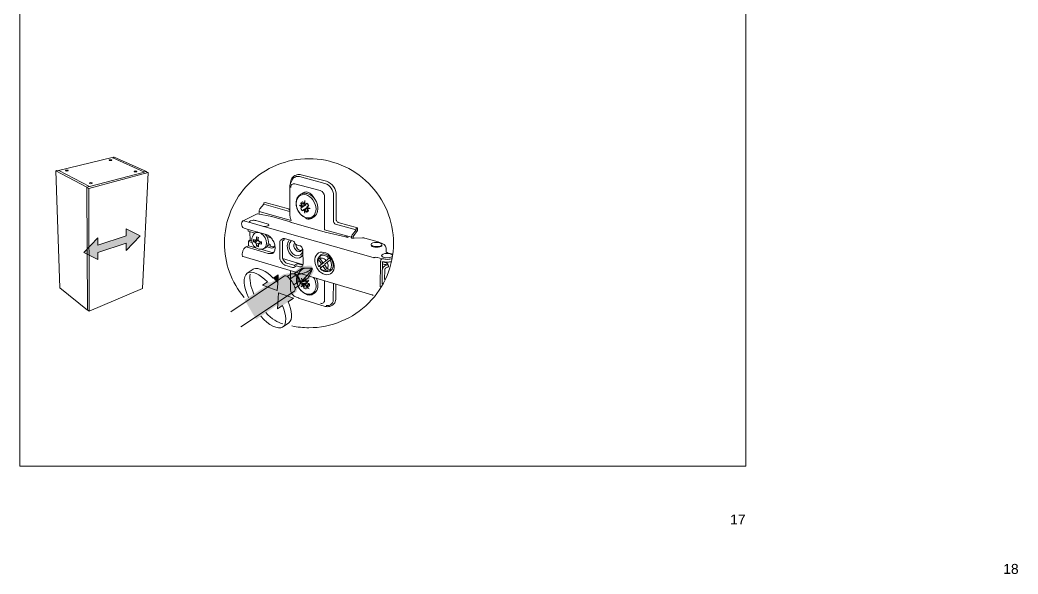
# Model space of a CAD drawing. Header units: metres. Extents: x -8.4 to 7.9, y -3.9 to 2.
# Drawn here: x 1.045 to 2.113, y -2.797 to -2.204 of the extents above; entities that cross this region are included whole.
import ezdxf

# ---------------------------------------------------------------- set-up
doc = ezdxf.new("R2010")
doc.units = ezdxf.units.M
doc.header["$MEASUREMENT"] = 0
for name, color, linetype, lineweight in [('PDF15_Geometry_Num_Penna__1', 255, 'Continuous', 18), ('PDF15_Geometry_Num_Penna__7', 7, 'Continuous', 18), ('PDF15_Text_Num_Penna__7', 7, 'Continuous', 18), ('PDF16_Text_Num_Penna__7', 7, 'Continuous', 18)]:
    doc.layers.add(name, color=color, linetype=linetype, lineweight=lineweight)
doc.styles.add('GENERATED_STYLE_2', font='')
doc.styles.get('GENERATED_STYLE_2').set_extended_font_data('Arial')

msp = doc.modelspace()

# ---------------------------------------------------------------- hatches: boundary and pattern name
at = {"layer": 'PDF15_Geometry_Num_Penna__1', "linetype": 'Continuous', "lineweight": 18}
msp.add_hatch(color=255, dxfattribs=at).paths.add_polyline_path([(1.2864, -2.5028), (1.2855, -2.5028), (1.2981, -2.5242), (1.3412, -2.4948), (1.342, -2.4919), (1.3534, -2.4845), (1.36, -2.4723), (1.3574, -2.4666), (1.3463, -2.4671), (1.3389, -2.4734), (1.3272, -2.476)])
at = {"layer": 'PDF15_Geometry_Num_Penna__7', "linetype": 'Continuous', "lineweight": 18}
for points in [[(1.1589, -2.4348), (1.1287, -2.4449), (1.1287, -2.4369), (1.1136, -2.4527), (1.1287, -2.4602), (1.1287, -2.4527), (1.1589, -2.4427), (1.1589, -2.4506), (1.1739, -2.4347), (1.1589, -2.4273)], [(1.2956, -2.4701), (1.295, -2.4704), (1.2886, -2.4747)], [(1.3212, -2.4855), (1.3217, -2.4765), (1.3163, -2.48)], [(1.3102, -2.4841), (1.3048, -2.4876), (1.3207, -2.4934), (1.3212, -2.4856)], [(1.3221, -2.4958), (1.3211, -2.5128), (1.338, -2.5016)], [(1.3334, -2.5276), (1.3265, -2.5323), (1.3331, -2.5278)]]:
    msp.add_hatch(color=7, dxfattribs=at).paths.add_polyline_path(points)

# ---------------------------------------------------------------- linework, layer by layer
at = {"layer": 'PDF15_Geometry_Num_Penna__1', "color": 255, "linetype": 'Continuous', "lineweight": 18, "flags": 128}
msp.add_lwpolyline([(1.1589, -2.4348), (1.1287, -2.4449), (1.1287, -2.4369), (1.1136, -2.4527), (1.1287, -2.4602), (1.1287, -2.4527), (1.1589, -2.4427), (1.1589, -2.4506), (1.1739, -2.4347), (1.1589, -2.4273)], close=True, dxfattribs=at)
for points in [[(1.2956, -2.4701), (1.295, -2.4704), (1.2886, -2.4747)], [(1.3212, -2.4855), (1.3217, -2.4765), (1.3163, -2.48)], [(1.3102, -2.4841), (1.3048, -2.4876), (1.3207, -2.4934), (1.3212, -2.4856), (1.3212, -2.4856)], [(1.3264, -2.5093), (1.3211, -2.5128), (1.3221, -2.4958), (1.338, -2.5016), (1.3325, -2.5052)], [(1.3334, -2.5276), (1.3331, -2.5278), (1.3265, -2.5323)]]:
    msp.add_lwpolyline(points, dxfattribs=at)
at = {"layer": 'PDF15_Geometry_Num_Penna__1', "color": 255, "linetype": 'Continuous', "lineweight": 18}
for points in [[(1.2886, -2.4747), (1.2933, -2.4716), (1.3019, -2.4756), (1.3102, -2.4841)], [(1.2886, -2.4747), (1.2933, -2.4716), (1.3019, -2.4756), (1.3102, -2.4841)], [(1.3163, -2.48), (1.3085, -2.4721), (1.3005, -2.4681), (1.2956, -2.4701)], [(1.3163, -2.48), (1.3085, -2.4721), (1.3005, -2.4681), (1.2956, -2.4701)], [(1.3212, -2.4856), (1.3212, -2.4856), (1.3211, -2.4855), (1.3212, -2.4855)], [(1.3212, -2.4856), (1.3212, -2.4856), (1.3211, -2.4855), (1.3212, -2.4855)], [(1.3265, -2.5323), (1.3311, -2.5292), (1.3308, -2.52), (1.3264, -2.5093)], [(1.3265, -2.5323), (1.3311, -2.5292), (1.3308, -2.52), (1.3264, -2.5093)], [(1.3325, -2.5052), (1.3367, -2.5153), (1.3373, -2.5242), (1.3334, -2.5276)], [(1.3325, -2.5052), (1.3367, -2.5153), (1.3373, -2.5242), (1.3334, -2.5276)]]:
    msp.add_open_spline(points, degree=3, dxfattribs=at)
at = {"layer": 'PDF15_Geometry_Num_Penna__7', "color": 7, "linetype": 'Continuous', "lineweight": 18, "flags": 128}
for points in [[(1.8221, -2.6812), (1.0454, -2.6812), (1.0454, -1.5878), (1.8221, -1.5878)], [(1.3509, -2.4011), (1.3509, -2.4011)], [(1.3491, -2.4067), (1.3498, -2.4063), (1.3493, -2.4068), (1.3492, -2.4068)], [(1.1589, -2.4348), (1.1287, -2.4449), (1.1287, -2.4369), (1.1136, -2.4527), (1.1287, -2.4602), (1.1287, -2.4527), (1.1589, -2.4427), (1.1589, -2.4506), (1.1739, -2.4347), (1.1589, -2.4273)], [(1.3479, -2.4869), (1.3487, -2.4867), (1.348, -2.4871), (1.348, -2.487)]]:
    msp.add_lwpolyline(points, close=True, dxfattribs=at)
for points in [[(1.1439, -2.3511), (1.0866, -2.3647), (1.0866, -2.3648)], [(1.1785, -2.3665), (1.1439, -2.3511)], [(1.1442, -2.3512), (1.1455, -2.3509)], [(1.1455, -2.3506), (1.1461, -2.3505)], [(1.1459, -2.3508), (1.1455, -2.3506)], [(1.1455, -2.3509), (1.1455, -2.3506)], [(1.1455, -2.3509), (1.1459, -2.3508)], [(1.1809, -2.3658), (1.1461, -2.3505)], [(1.0845, -2.365), (1.0839, -2.3652)], [(1.0839, -2.3652), (1.1169, -2.3828)], [(1.0879, -2.4902), (1.0839, -2.3652)], [(1.0869, -2.3647), (1.0849, -2.3652), (1.0845, -2.365)], [(1.0866, -2.3647), (1.0868, -2.3648)], [(1.0869, -2.3647), (1.1197, -2.3821)], [(1.1826, -2.367), (1.119, -2.3841), (1.1195, -2.5152)], [(1.1197, -2.3821), (1.1785, -2.3665)], [(1.1765, -2.491), (1.1826, -2.367)], [(1.1785, -2.3664), (1.1809, -2.3658)], [(1.1826, -2.367), (1.1806, -2.3661)], [(1.1809, -2.3663), (1.1809, -2.3658)], [(1.3396, -2.3703), (1.3393, -2.3705), (1.3386, -2.3709), (1.338, -2.3714), (1.3374, -2.3719), (1.3369, -2.3725), (1.3364, -2.3732), (1.336, -2.3739), (1.3356, -2.3747), (1.3353, -2.3755), (1.3351, -2.3763), (1.335, -2.3772), (1.3349, -2.3782), (1.3348, -2.3789), (1.3365, -2.3752)], [(1.3396, -2.3703), (1.3408, -2.3697)], [(1.3408, -2.3697), (1.3418, -2.3693), (1.3428, -2.3691), (1.3439, -2.369), (1.3451, -2.3691), (1.3462, -2.3693)], [(1.3348, -2.3791), (1.3346, -2.3794), (1.3345, -2.3798), (1.3343, -2.3804), (1.3342, -2.381), (1.3341, -2.3817), (1.3341, -2.3823), (1.3343, -2.4061)], [(1.3348, -2.3791), (1.3348, -2.3789)], [(1.3365, -2.3752), (1.3371, -2.3741), (1.3379, -2.3731), (1.3388, -2.3724), (1.3398, -2.3718), (1.3409, -2.3714), (1.3421, -2.3712), (1.3433, -2.3712), (1.3446, -2.3714)], [(1.1197, -2.3821), (1.1169, -2.3828)], [(1.1169, -2.3828), (1.1176, -2.5141)], [(1.119, -2.3841), (1.1171, -2.383)], [(1.3428, -2.4076), (1.3423, -2.4066), (1.3419, -2.4055), (1.3415, -2.4044), (1.3413, -2.4033), (1.3411, -2.4022), (1.3409, -2.4011), (1.3409, -2.4001), (1.3409, -2.399), (1.341, -2.398), (1.3412, -2.397), (1.3414, -2.396), (1.3418, -2.3951), (1.3422, -2.3942), (1.3426, -2.3933), (1.3432, -2.3926), (1.3438, -2.3919), (1.3444, -2.3913), (1.3451, -2.3907), (1.3459, -2.3903), (1.3467, -2.3899), (1.3475, -2.3896), (1.3483, -2.3894), (1.3492, -2.3892), (1.35, -2.3892), (1.3509, -2.3892), (1.3518, -2.3893), (1.3527, -2.3895), (1.3536, -2.3897), (1.3545, -2.3901), (1.3554, -2.3905), (1.3563, -2.391), (1.3563, -2.391)], [(1.3545, -2.3901), (1.3546, -2.39), (1.3546, -2.39)], [(1.3563, -2.391), (1.3571, -2.3916), (1.3579, -2.3922), (1.3588, -2.393), (1.3595, -2.3938), (1.3603, -2.3946), (1.3609, -2.3955), (1.3616, -2.3965), (1.3621, -2.3974), (1.3626, -2.3985), (1.3631, -2.3995), (1.3634, -2.4006), (1.3637, -2.4017), (1.3639, -2.4028), (1.3641, -2.4038), (1.3642, -2.4049), (1.3642, -2.406), (1.3641, -2.4063)], [(1.3063, -2.4003), (1.3063, -2.401), (1.3022, -2.4059)], [(1.3067, -2.3995), (1.3065, -2.3997), (1.3063, -2.4), (1.3063, -2.4003)], [(1.3343, -2.4086), (1.3341, -2.4086), (1.3339, -2.4086), (1.3063, -2.401)], [(1.3079, -2.3989), (1.3067, -2.3995)], [(1.3343, -2.4061), (1.3342, -2.4061), (1.3342, -2.4061), (1.3079, -2.3989)], [(1.3472, -2.4028), (1.3467, -2.4026), (1.3462, -2.4025), (1.3458, -2.4024), (1.3454, -2.4023), (1.3449, -2.4022), (1.3444, -2.402), (1.3449, -2.4023), (1.3454, -2.4026), (1.3458, -2.4029), (1.3462, -2.4032), (1.3467, -2.4034), (1.3472, -2.4037)], [(1.3457, -2.4024), (1.3481, -2.4035)], [(1.3478, -2.3983), (1.3471, -2.3987), (1.3464, -2.3992), (1.3459, -2.3999), (1.3461, -2.4004), (1.3464, -2.4009), (1.3466, -2.4013), (1.3468, -2.4017), (1.347, -2.4021), (1.3473, -2.4026)], [(1.348, -2.4025), (1.3472, -2.4028), (1.3473, -2.4027), (1.3473, -2.4026)], [(1.3473, -2.4026), (1.348, -2.4025)], [(1.3494, -2.401), (1.3493, -2.4009), (1.3492, -2.4009), (1.349, -2.4005), (1.3487, -2.4), (1.3485, -2.3996), (1.3483, -2.3992), (1.3481, -2.3988), (1.3478, -2.3983)], [(1.3497, -2.4024), (1.349, -2.4027), (1.3481, -2.4029), (1.3479, -2.4029)], [(1.3479, -2.4029), (1.3481, -2.403)], [(1.3481, -2.4024), (1.348, -2.4025)], [(1.3481, -2.4024), (1.3482, -2.4025), (1.3481, -2.4027), (1.3481, -2.4029)], [(1.3496, -2.4026), (1.3489, -2.403), (1.3481, -2.4034), (1.3481, -2.4035)], [(1.3496, -2.4026), (1.3489, -2.4028), (1.3481, -2.403), (1.3481, -2.4032), (1.3481, -2.4034)], [(1.3482, -2.4025), (1.3486, -2.4025), (1.349, -2.4024), (1.3497, -2.4024)], [(1.3503, -2.4012), (1.3503, -2.4005), (1.3503, -2.3998), (1.3503, -2.3992), (1.3503, -2.3985), (1.3503, -2.3978), (1.3504, -2.3971), (1.3502, -2.3978), (1.35, -2.3985), (1.3499, -2.399), (1.3497, -2.3996), (1.3496, -2.4003), (1.3494, -2.401)], [(1.3494, -2.401), (1.3499, -2.4009)], [(1.3496, -2.4026), (1.3506, -2.4021)], [(1.3497, -2.4024), (1.3505, -2.4021)], [(1.3501, -2.4008), (1.3499, -2.4009)], [(1.3503, -2.3993), (1.3501, -2.4008), (1.3501, -2.4009)], [(1.3503, -2.4009), (1.3502, -2.4009), (1.3501, -2.4009)], [(1.3503, -2.4012), (1.3504, -2.4013), (1.3505, -2.4013)], [(1.3505, -2.4013), (1.3508, -2.401), (1.3511, -2.4008), (1.3515, -2.4005), (1.3518, -2.4003), (1.3521, -2.4), (1.3525, -2.3997)], [(1.351, -2.4011), (1.3508, -2.4012), (1.3505, -2.4013)], [(1.3517, -2.4008), (1.3514, -2.401), (1.3509, -2.4011)], [(1.3526, -2.4004), (1.3517, -2.4008)], [(1.3523, -2.4005), (1.3524, -2.4005), (1.3526, -2.4004)], [(1.3544, -2.4025), (1.354, -2.4028), (1.3537, -2.403), (1.3533, -2.4033), (1.353, -2.4035), (1.3527, -2.4038), (1.3523, -2.4041)], [(1.353, -2.4002), (1.3524, -2.4005)], [(1.3525, -2.3997), (1.3533, -2.4005), (1.3539, -2.4015), (1.3544, -2.4025)], [(1.3536, -2.4009), (1.3534, -2.4013), (1.3534, -2.4017), (1.3535, -2.4021), (1.3537, -2.4025), (1.3541, -2.4027)], [(1.3713, -2.4282), (1.3714, -2.3928)], [(1.2996, -2.4111), (1.3148, -2.4141), (1.3148, -2.4141)], [(1.301, -2.4114), (1.3012, -2.4109), (1.3013, -2.4103), (1.3013, -2.4098), (1.3013, -2.4086)], [(1.3013, -2.4086), (1.3013, -2.4081), (1.3015, -2.4075), (1.3016, -2.4069), (1.3019, -2.4063), (1.3022, -2.4059)], [(1.3355, -2.4182), (1.3013, -2.4086)], [(1.333, -2.4067), (1.3334, -2.4068), (1.3338, -2.4068), (1.3342, -2.4066)], [(1.3343, -2.4061), (1.3343, -2.4132)], [(1.3343, -2.4132), (1.3344, -2.414), (1.3345, -2.4147), (1.3346, -2.4155), (1.3348, -2.4163), (1.3351, -2.4172), (1.3355, -2.4182)], [(1.3458, -2.4053), (1.3461, -2.405), (1.3463, -2.4048), (1.3465, -2.4046), (1.3467, -2.4044), (1.347, -2.4042), (1.3473, -2.404)], [(1.348, -2.4036), (1.3473, -2.404), (1.3472, -2.4039), (1.3472, -2.4037)], [(1.3472, -2.4037), (1.348, -2.4036)], [(1.3491, -2.4067), (1.3489, -2.407), (1.3486, -2.4072), (1.3484, -2.4074), (1.3482, -2.4076), (1.3479, -2.4078), (1.3477, -2.408)], [(1.348, -2.4036), (1.3481, -2.4035)], [(1.3493, -2.4068), (1.3494, -2.4075), (1.3496, -2.4081), (1.3497, -2.4087), (1.3498, -2.4092), (1.35, -2.4098), (1.3502, -2.4105), (1.3501, -2.4099), (1.3501, -2.4093), (1.3501, -2.4088), (1.3501, -2.4083), (1.3501, -2.4077), (1.3502, -2.4071)], [(1.3498, -2.4063), (1.35, -2.4063)], [(1.3515, -2.4054), (1.3508, -2.4057), (1.35, -2.4062)], [(1.35, -2.4062), (1.3502, -2.4063), (1.3504, -2.4064)], [(1.3501, -2.4079), (1.35, -2.4063)], [(1.3502, -2.4071), (1.3508, -2.4066)], [(1.3523, -2.4094), (1.352, -2.409), (1.3516, -2.4086), (1.3513, -2.4083), (1.351, -2.4079), (1.3507, -2.4075), (1.3504, -2.4071), (1.3503, -2.4071), (1.3502, -2.4071)], [(1.3504, -2.4066), (1.3504, -2.4064), (1.351, -2.4058), (1.3515, -2.4054)], [(1.3504, -2.4066), (1.3505, -2.4064)], [(1.3508, -2.4066), (1.3504, -2.4071)], [(1.3509, -2.4065), (1.3507, -2.4064), (1.3505, -2.4064), (1.3511, -2.4058), (1.3517, -2.4053)], [(1.3508, -2.4066), (1.3509, -2.4065), (1.3509, -2.4065)], [(1.3517, -2.4053), (1.3513, -2.4058), (1.3511, -2.4061), (1.3509, -2.4065)], [(1.3523, -2.4049), (1.3515, -2.4054)], [(1.3528, -2.4046), (1.3523, -2.4049), (1.3517, -2.4053)], [(1.3523, -2.4041), (1.3524, -2.4042), (1.3524, -2.4043)], [(1.3527, -2.405), (1.3524, -2.4053), (1.3523, -2.4054), (1.3523, -2.4055)], [(1.3523, -2.4094), (1.3531, -2.4091), (1.3538, -2.4085), (1.3543, -2.4078), (1.3539, -2.4074), (1.3536, -2.407), (1.3533, -2.4067), (1.353, -2.4063), (1.3527, -2.4059), (1.3523, -2.4055)], [(1.3529, -2.4062), (1.3528, -2.4068), (1.3527, -2.4075), (1.3526, -2.4079), (1.3526, -2.4083), (1.3525, -2.4088), (1.3523, -2.4094)], [(1.3524, -2.4053), (1.353, -2.4053), (1.3536, -2.4054), (1.3542, -2.4054), (1.3548, -2.4055), (1.3554, -2.4055), (1.3561, -2.4055), (1.3554, -2.4053), (1.3548, -2.4051), (1.3542, -2.4049), (1.3536, -2.4048), (1.353, -2.4045), (1.3524, -2.4043)], [(1.3529, -2.4049), (1.3527, -2.405)], [(1.3529, -2.4049), (1.3528, -2.4048), (1.3528, -2.4047), (1.3529, -2.4045)], [(1.3552, -2.4052), (1.3529, -2.4049)], [(1.2842, -2.4187), (1.2843, -2.4186), (1.2845, -2.4186)], [(1.2845, -2.4186), (1.2927, -2.421)], [(1.2927, -2.421), (1.3049, -2.4244)], [(1.2979, -2.4184), (1.31, -2.4218)], [(1.3146, -2.4141), (1.3147, -2.4141), (1.3148, -2.4141)], [(1.3148, -2.4141), (1.3346, -2.4196), (1.3347, -2.4196), (1.3347, -2.4197)], [(1.3343, -2.4196), (1.3345, -2.4196), (1.3346, -2.4196)], [(1.3347, -2.4197), (1.3358, -2.4206), (1.3357, -2.4206)], [(1.3354, -2.4206), (1.3356, -2.4206), (1.3357, -2.4206)], [(1.3719, -2.4307), (1.3358, -2.4206)], [(1.383, -2.4221), (1.4051, -2.4282), (1.4051, -2.4275)], [(1.386, -2.4203), (1.4067, -2.426), (1.4055, -2.4267)], [(1.3089, -2.4333), (1.2896, -2.4278)], [(1.2916, -2.4396), (1.2914, -2.4303)], [(1.2991, -2.4305), (1.297, -2.4316)], [(1.3049, -2.4244), (1.4234, -2.458)], [(1.314, -2.4368), (1.3138, -2.4366), (1.313, -2.4358), (1.3123, -2.4352), (1.3115, -2.4346), (1.3107, -2.4341), (1.3101, -2.4338), (1.3094, -2.4335), (1.3089, -2.4333)], [(1.3713, -2.4282), (1.4002, -2.4362), (1.4003, -2.4356), (1.4004, -2.435), (1.4006, -2.4343), (1.4008, -2.4338), (1.4012, -2.4333)], [(1.3966, -2.4364), (1.3961, -2.4363), (1.3957, -2.4362), (1.3953, -2.4361), (1.3949, -2.4359), (1.3944, -2.4358), (1.3939, -2.4357), (1.3719, -2.4307)], [(1.4012, -2.4333), (1.4051, -2.4282)], [(1.4067, -2.426), (1.4067, -2.429), (1.4018, -2.4353)], [(1.4055, -2.4267), (1.4053, -2.4269), (1.4052, -2.4272), (1.4051, -2.4275)], [(1.2832, -2.455), (1.2832, -2.4542), (1.2833, -2.4535), (1.2834, -2.4528), (1.2836, -2.4521), (1.2838, -2.4514), (1.284, -2.4507), (1.2843, -2.45), (1.2847, -2.4494), (1.285, -2.4488), (1.2854, -2.4483), (1.2858, -2.4478), (1.2863, -2.4473), (1.2868, -2.4469), (1.2873, -2.4466), (1.2899, -2.4453)], [(1.2899, -2.4453), (1.2898, -2.4407), (1.2898, -2.4407), (1.2898, -2.4406), (1.2898, -2.4406), (1.2898, -2.4406), (1.2898, -2.4406), (1.2898, -2.4406), (1.2898, -2.4406), (1.2898, -2.4405), (1.2898, -2.4405), (1.2898, -2.4405), (1.2898, -2.4405), (1.2898, -2.4405), (1.2898, -2.4405), (1.2898, -2.4405), (1.2898, -2.4405), (1.2898, -2.4404), (1.2899, -2.4404), (1.2899, -2.4404), (1.2899, -2.4404), (1.2899, -2.4404), (1.2899, -2.4404), (1.2899, -2.4404), (1.2899, -2.4404), (1.2899, -2.4404), (1.2899, -2.4404), (1.2899, -2.4403), (1.2899, -2.4403), (1.2899, -2.4403), (1.2899, -2.4403), (1.2899, -2.4403), (1.2899, -2.4403), (1.2899, -2.4403), (1.2899, -2.4403), (1.2899, -2.4403), (1.29, -2.4402), (1.29, -2.4402), (1.29, -2.4402), (1.29, -2.4402), (1.29, -2.4402), (1.29, -2.4402), (1.29, -2.4402), (1.29, -2.4402), (1.29, -2.4402), (1.29, -2.4402), (1.29, -2.4402), (1.29, -2.4402), (1.29, -2.4402), (1.29, -2.4402), (1.29, -2.4402), (1.2901, -2.4401), (1.2901, -2.4401), (1.2901, -2.4401), (1.2901, -2.4401), (1.2901, -2.4401), (1.2901, -2.4401), (1.2901, -2.4401), (1.2901, -2.4401), (1.2901, -2.4401), (1.2901, -2.4401), (1.2901, -2.4401), (1.2902, -2.4401), (1.2902, -2.4401), (1.2902, -2.44), (1.291, -2.4396)], [(1.2898, -2.4407), (1.2899, -2.4408), (1.2901, -2.4409), (1.2938, -2.442)], [(1.2899, -2.4453), (1.29, -2.4453), (1.2902, -2.4453)], [(1.2902, -2.4453), (1.2974, -2.4474)], [(1.2933, -2.4401), (1.2915, -2.4396)], [(1.2953, -2.4412), (1.2952, -2.44), (1.2952, -2.4388)], [(1.2952, -2.4388), (1.2962, -2.4391), (1.2972, -2.4394)], [(1.2983, -2.4394), (1.2953, -2.4412)], [(1.2953, -2.4412), (1.2962, -2.4416), (1.2972, -2.4419), (1.2975, -2.4421), (1.2978, -2.4423), (1.298, -2.4426), (1.2981, -2.4429), (1.2983, -2.4432), (1.2983, -2.4436)], [(1.2985, -2.4359), (1.2984, -2.4372), (1.2983, -2.4385), (1.2982, -2.4388), (1.2981, -2.4391), (1.2979, -2.4393), (1.2977, -2.4394), (1.2975, -2.4395), (1.2972, -2.4394)], [(1.3004, -2.4391), (1.2972, -2.4419)], [(1.2975, -2.4395), (1.3004, -2.4391)], [(1.3004, -2.4377), (1.2983, -2.4385)], [(1.3017, -2.4425), (1.2983, -2.4436)], [(1.2986, -2.4459), (1.2985, -2.4448), (1.2984, -2.4436)], [(1.2985, -2.4359), (1.2995, -2.4362), (1.3005, -2.4365)], [(1.3005, -2.4448), (1.2986, -2.4459)], [(1.3005, -2.4365), (1.3004, -2.4378), (1.3004, -2.4391)], [(1.3004, -2.4391), (1.3004, -2.4395), (1.3006, -2.4398), (1.3007, -2.4401), (1.3009, -2.4404), (1.3012, -2.4406), (1.3016, -2.4407), (1.3027, -2.441), (1.3039, -2.4413)], [(1.3016, -2.4432), (1.3013, -2.4432), (1.301, -2.4432), (1.3008, -2.4434), (1.3006, -2.4436), (1.3005, -2.4438), (1.3005, -2.4442), (1.3006, -2.4454), (1.3007, -2.4465)], [(1.3007, -2.4434), (1.303, -2.4411)], [(1.3039, -2.4437), (1.3027, -2.4434), (1.3016, -2.4432)], [(1.3024, -2.4409), (1.3025, -2.4412), (1.3026, -2.4415)], [(1.3039, -2.4413), (1.3039, -2.4425), (1.3039, -2.4437)], [(1.3096, -2.4355), (1.3137, -2.4367), (1.3136, -2.4366), (1.3135, -2.4364), (1.3135, -2.4362)], [(1.3105, -2.4451), (1.3151, -2.4464), (1.3155, -2.4465), (1.316, -2.4465), (1.3164, -2.4465), (1.3167, -2.4465), (1.317, -2.4464)], [(1.3123, -2.4438), (1.3111, -2.4434)], [(1.3134, -2.4454), (1.3133, -2.4449), (1.3131, -2.4444), (1.3127, -2.444), (1.3123, -2.4438)], [(1.3134, -2.4459), (1.3134, -2.4454)], [(1.314, -2.4368), (1.3137, -2.4367)], [(1.3181, -2.4446), (1.318, -2.4444), (1.3177, -2.4434), (1.3174, -2.4423), (1.3169, -2.4413), (1.3164, -2.4402), (1.3158, -2.4392), (1.3152, -2.4383), (1.3145, -2.4374), (1.314, -2.4368)], [(1.317, -2.4464), (1.3173, -2.4461), (1.3176, -2.4458), (1.3178, -2.4453), (1.318, -2.4449), (1.3181, -2.4446)], [(1.3245, -2.4395), (1.324, -2.4399), (1.3236, -2.4405), (1.3234, -2.4413), (1.3234, -2.442)], [(1.3234, -2.442), (1.3235, -2.4587)], [(1.3264, -2.438), (1.3245, -2.4395)], [(1.3269, -2.4398), (1.3265, -2.4402), (1.3263, -2.4408), (1.3262, -2.4415)], [(1.3262, -2.4425), (1.3262, -2.4415)], [(1.3262, -2.446), (1.3262, -2.4425)], [(1.3286, -2.4377), (1.328, -2.4376), (1.3274, -2.4376), (1.3269, -2.4378), (1.3264, -2.438)], [(1.3286, -2.4385), (1.3269, -2.4398)], [(1.337, -2.4401), (1.3286, -2.4377)], [(1.3395, -2.4421), (1.339, -2.4414), (1.3384, -2.4408), (1.3377, -2.4404), (1.337, -2.4401)], [(1.3404, -2.4436), (1.3395, -2.4421)], [(1.3413, -2.4443), (1.341, -2.4441), (1.3407, -2.4439), (1.3404, -2.4436)], [(1.3448, -2.4453), (1.3413, -2.4443)], [(1.3482, -2.4501), (1.3482, -2.4493), (1.3479, -2.4484), (1.3475, -2.4475), (1.3469, -2.4467), (1.3463, -2.4461), (1.3456, -2.4456), (1.3448, -2.4453)], [(1.4005, -2.4373), (1.4002, -2.4374), (1.4002, -2.4362)], [(1.4005, -2.4373), (1.4005, -2.4372), (1.4005, -2.4372), (1.4006, -2.4372), (1.4006, -2.4372), (1.4006, -2.4372), (1.4006, -2.4372)], [(1.4006, -2.4372), (1.4011, -2.4373), (1.4015, -2.4373), (1.402, -2.4373), (1.4025, -2.4374), (1.4029, -2.4373)], [(1.4018, -2.4373), (1.4018, -2.4369), (1.4018, -2.4365), (1.4018, -2.4353)], [(1.4145, -2.4372), (1.4143, -2.4371), (1.4139, -2.4371), (1.4135, -2.437), (1.4131, -2.4369), (1.4127, -2.4369), (1.4122, -2.4369), (1.4118, -2.4369), (1.4029, -2.4373)], [(1.4288, -2.4412), (1.4145, -2.4372)], [(1.4211, -2.4439), (1.4211, -2.4447)], [(1.4326, -2.4449), (1.4325, -2.4453), (1.4321, -2.4457), (1.4316, -2.4461)], [(1.4326, -2.4441), (1.4326, -2.4449)], [(1.2844, -2.4569), (1.2841, -2.4568), (1.2839, -2.4567), (1.2837, -2.4565), (1.2835, -2.4563), (1.2834, -2.456), (1.2833, -2.4556), (1.2832, -2.4553), (1.2832, -2.455)], [(1.2873, -2.4466), (1.2874, -2.4466), (1.2876, -2.4466)], [(1.2876, -2.4466), (1.3111, -2.4535)], [(1.3007, -2.4465), (1.2996, -2.4462), (1.2986, -2.4459)], [(1.3043, -2.4494), (1.3137, -2.4522)], [(1.3162, -2.4531), (1.3153, -2.4535), (1.3143, -2.4538), (1.3133, -2.4538), (1.3122, -2.4538), (1.3111, -2.4535)], [(1.3137, -2.4522), (1.3149, -2.4524), (1.316, -2.4525), (1.3171, -2.4524)], [(1.3263, -2.4525), (1.3262, -2.446)], [(1.3271, -2.4603), (1.3267, -2.4596), (1.3264, -2.4589), (1.3263, -2.4581), (1.3263, -2.4525)], [(1.3483, -2.465), (1.3482, -2.4501)], [(1.3657, -2.4571), (1.3662, -2.4564), (1.3667, -2.4557), (1.3674, -2.4551), (1.3681, -2.4546)], [(1.437, -2.4518), (1.437, -2.4519), (1.437, -2.4519), (1.4371, -2.4519)], [(1.4371, -2.4519), (1.4372, -2.4499), (1.4372, -2.4499), (1.4372, -2.4498)], [(1.4371, -2.4519), (1.4373, -2.4521), (1.4375, -2.4522), (1.4377, -2.4524), (1.438, -2.4525)], [(1.4372, -2.4499), (1.4372, -2.4479), (1.4372, -2.4479), (1.4372, -2.4479)], [(1.4372, -2.4498), (1.4372, -2.4479)], [(1.438, -2.4525), (1.4384, -2.4527), (1.4388, -2.453), (1.4393, -2.4532), (1.4399, -2.4533), (1.4405, -2.4535), (1.4411, -2.4536), (1.4414, -2.4537)], [(1.4414, -2.4537), (1.4423, -2.4539), (1.4431, -2.4541), (1.4438, -2.4543), (1.4442, -2.4545)], [(1.4221, -2.4978), (1.2844, -2.4569)], [(1.3235, -2.4587), (1.3236, -2.4595), (1.3238, -2.4604), (1.3242, -2.4612), (1.3247, -2.4619)], [(1.3247, -2.4619), (1.3267, -2.4645)], [(1.3347, -2.4614), (1.3265, -2.459)], [(1.3267, -2.4645), (1.3271, -2.465), (1.3277, -2.4655), (1.3283, -2.4658), (1.3289, -2.4661)], [(1.3271, -2.4603), (1.3291, -2.4628)], [(1.3289, -2.4661), (1.3372, -2.4685)], [(1.3291, -2.4628), (1.3295, -2.4633), (1.33, -2.4636), (1.3306, -2.4639)], [(1.3306, -2.4639), (1.3388, -2.4663)], [(1.3477, -2.4653), (1.3347, -2.4614)], [(1.3388, -2.4663), (1.3393, -2.4664), (1.3397, -2.4664)], [(1.3397, -2.468), (1.3406, -2.4671)], [(1.3404, -2.4656), (1.3405, -2.4655), (1.3406, -2.4655), (1.3407, -2.4654), (1.3408, -2.4653), (1.3409, -2.4652)], [(1.3406, -2.4671), (1.3408, -2.4669), (1.3411, -2.4668), (1.3414, -2.4669)], [(1.3418, -2.4648), (1.3409, -2.4652)], [(1.3414, -2.4669), (1.3449, -2.4679)], [(1.3466, -2.4657), (1.3431, -2.4647), (1.3426, -2.4646), (1.3422, -2.4646), (1.3418, -2.4648)], [(1.3449, -2.4679), (1.3457, -2.468), (1.3464, -2.468), (1.3471, -2.4677), (1.3476, -2.4672), (1.348, -2.4666), (1.3482, -2.4659), (1.3483, -2.465)], [(1.3466, -2.4657), (1.347, -2.4658), (1.3474, -2.4658)], [(1.364, -2.4642), (1.3638, -2.4629), (1.3638, -2.4616), (1.3639, -2.4604), (1.3642, -2.4593), (1.3647, -2.4582), (1.3653, -2.4573)], [(1.3649, -2.4673), (1.3645, -2.4662), (1.3642, -2.4651), (1.364, -2.464), (1.364, -2.463), (1.3642, -2.462), (1.3645, -2.4611), (1.365, -2.4603)], [(1.3642, -2.4652), (1.364, -2.4642)], [(1.3676, -2.464), (1.365, -2.4603), (1.3651, -2.4596), (1.3651, -2.4589), (1.3652, -2.4582), (1.3653, -2.4573)], [(1.3673, -2.4689), (1.3666, -2.468), (1.366, -2.467), (1.3652, -2.4675)], [(1.3661, -2.4569), (1.3653, -2.4573)], [(1.3703, -2.4636), (1.366, -2.467)], [(1.3664, -2.4591), (1.3672, -2.4588), (1.3681, -2.4587), (1.3691, -2.4588), (1.3701, -2.4591), (1.371, -2.4595), (1.3719, -2.4602), (1.3728, -2.461)], [(1.3676, -2.4652), (1.3675, -2.4646), (1.3676, -2.464), (1.3688, -2.4636), (1.37, -2.4631)], [(1.3701, -2.4632), (1.3696, -2.4629), (1.369, -2.4629)], [(1.3716, -2.4659), (1.3704, -2.4665), (1.3691, -2.4673)], [(1.3724, -2.4619), (1.3713, -2.4625), (1.3701, -2.4632)], [(1.3703, -2.463), (1.3703, -2.4633), (1.3703, -2.4636)], [(1.3715, -2.4663), (1.3716, -2.4658), (1.3715, -2.4652)], [(1.3741, -2.4629), (1.3746, -2.464), (1.3749, -2.4651), (1.3751, -2.4662), (1.3751, -2.4673), (1.375, -2.4683), (1.3747, -2.4692), (1.3742, -2.47)], [(1.3767, -2.4584), (1.3774, -2.4593), (1.378, -2.4603)], [(1.378, -2.4603), (1.3772, -2.4608)], [(1.4234, -2.458), (1.424, -2.4581), (1.4245, -2.458)], [(1.4331, -2.4594), (1.428, -2.458), (1.4271, -2.4578), (1.4262, -2.4577), (1.4254, -2.4578), (1.4245, -2.458)], [(1.4307, -2.4892), (1.4311, -2.463)], [(1.4311, -2.463), (1.4311, -2.4623), (1.4312, -2.4617), (1.4314, -2.4611), (1.4317, -2.4605), (1.4319, -2.4602), (1.4321, -2.46), (1.4323, -2.4598), (1.4326, -2.4596), (1.4328, -2.4595), (1.4331, -2.4594)], [(1.4333, -2.4624), (1.4329, -2.4625), (1.4325, -2.4626)], [(1.4331, -2.4594), (1.4334, -2.4594), (1.4337, -2.4594), (1.434, -2.4594), (1.4342, -2.4594), (1.4345, -2.4595), (1.4347, -2.4595)], [(1.4331, -2.4792), (1.4333, -2.4624)], [(1.4333, -2.4624), (1.4339, -2.4624), (1.4344, -2.4624), (1.4356, -2.4627), (1.437, -2.4628), (1.4383, -2.4628), (1.4397, -2.4628), (1.441, -2.4627), (1.4422, -2.4625), (1.4427, -2.4624)], [(1.4333, -2.4648), (1.4344, -2.4651), (1.4356, -2.4653), (1.4369, -2.4655), (1.4369, -2.4655), (1.437, -2.4655), (1.4374, -2.4656), (1.4378, -2.4657), (1.4383, -2.4659)], [(1.4338, -2.4624), (1.4343, -2.4625), (1.4348, -2.4627), (1.4353, -2.4629), (1.4358, -2.463), (1.4363, -2.4632), (1.4369, -2.4633), (1.4377, -2.4638), (1.4383, -2.4644), (1.4389, -2.465), (1.4393, -2.4657), (1.4397, -2.4665), (1.4399, -2.4674)], [(1.4338, -2.4696), (1.4339, -2.469), (1.4342, -2.4684), (1.4345, -2.4678), (1.4351, -2.4674), (1.4357, -2.467), (1.4383, -2.4659)], [(1.4347, -2.4595), (1.436, -2.4597), (1.4373, -2.4598), (1.4387, -2.4599), (1.44, -2.4598), (1.4413, -2.4597), (1.4425, -2.4594), (1.4432, -2.4592)], [(1.4383, -2.4659), (1.439, -2.4661), (1.4396, -2.4663)], [(1.3284, -2.4777), (1.2709, -2.516)], [(1.2956, -2.4701), (1.295, -2.4704), (1.2886, -2.4747)], [(1.3212, -2.4855), (1.3217, -2.4765), (1.3163, -2.48)], [(1.3372, -2.4685), (1.3379, -2.4686), (1.3385, -2.4686), (1.3392, -2.4684), (1.3397, -2.468)], [(1.3388, -2.4752), (1.3376, -2.4753)], [(1.3455, -2.4849), (1.3456, -2.4846), (1.3456, -2.4843), (1.3455, -2.4839), (1.3455, -2.4835), (1.3453, -2.4831), (1.3452, -2.4826), (1.345, -2.4822), (1.3448, -2.4817), (1.3446, -2.4812), (1.3443, -2.4807), (1.344, -2.4802), (1.3437, -2.4796), (1.3434, -2.4791), (1.343, -2.4787), (1.3427, -2.4782), (1.3423, -2.4777), (1.3419, -2.4773), (1.3416, -2.4769), (1.3412, -2.4766), (1.3408, -2.4762), (1.3405, -2.476), (1.3401, -2.4757), (1.3398, -2.4755), (1.3395, -2.4754), (1.3392, -2.4753), (1.3389, -2.4752), (1.3388, -2.4752)], [(1.3573, -2.4692), (1.3476, -2.4694)], [(1.3578, -2.4713), (1.3582, -2.4705)], [(1.3652, -2.4675), (1.3651, -2.4674), (1.365, -2.4674), (1.365, -2.4674), (1.3649, -2.4673)], [(1.3665, -2.4696), (1.3691, -2.4673)], [(1.3726, -2.4714), (1.3718, -2.4716), (1.3709, -2.4717), (1.37, -2.4716), (1.3691, -2.4713), (1.3682, -2.4709), (1.3673, -2.4703), (1.3665, -2.4696)], [(1.3668, -2.4698), (1.3675, -2.4705)], [(1.3675, -2.4705), (1.3684, -2.4713), (1.3695, -2.472), (1.3705, -2.4725), (1.3716, -2.4728), (1.3727, -2.473), (1.3738, -2.473), (1.3747, -2.4728), (1.3757, -2.4724), (1.3748, -2.4721), (1.374, -2.4719), (1.3733, -2.4716), (1.3726, -2.4714)], [(1.3691, -2.4673), (1.3696, -2.4675), (1.37, -2.4676)], [(1.37, -2.4676), (1.3726, -2.4714)], [(1.3778, -2.472), (1.3769, -2.4724), (1.3759, -2.4727), (1.3749, -2.4728)], [(1.3765, -2.4719), (1.3757, -2.4724)], [(1.3781, -2.4706), (1.3773, -2.4711)], [(1.4356, -2.4814), (1.4357, -2.4707)], [(1.4357, -2.4707), (1.4358, -2.4703), (1.4361, -2.4698), (1.4365, -2.4695)], [(1.4365, -2.4695), (1.4366, -2.4694), (1.4367, -2.4694), (1.4378, -2.4687), (1.4389, -2.4681), (1.4399, -2.4674)], [(1.3102, -2.4841), (1.3048, -2.4876), (1.3207, -2.4934), (1.3212, -2.4856), (1.3212, -2.4856)], [(1.3441, -2.4878), (1.3397, -2.4908)], [(1.345, -2.4863), (1.3454, -2.4852)], [(1.3453, -2.4854), (1.3536, -2.4799)], [(1.3458, -2.486), (1.3457, -2.485), (1.3457, -2.484), (1.3458, -2.483)], [(1.3458, -2.483), (1.3462, -2.4832), (1.3465, -2.4833), (1.3469, -2.4835), (1.3472, -2.4836), (1.3475, -2.4837), (1.3479, -2.4839)], [(1.3486, -2.4833), (1.3482, -2.4827), (1.3478, -2.4821), (1.3475, -2.4816), (1.3472, -2.4811), (1.3468, -2.4806), (1.3465, -2.48), (1.3467, -2.4807), (1.347, -2.4813), (1.3472, -2.4819), (1.3475, -2.4825), (1.3477, -2.4831), (1.348, -2.4837)], [(1.3468, -2.489), (1.3488, -2.4866)], [(1.3487, -2.4837), (1.3479, -2.4839), (1.348, -2.4838), (1.348, -2.4837)], [(1.348, -2.4837), (1.3487, -2.4837)], [(1.3493, -2.4831), (1.3486, -2.4833), (1.3487, -2.4832), (1.3488, -2.4832)], [(1.3486, -2.4833), (1.3488, -2.4836)], [(1.3486, -2.488), (1.3493, -2.4876)], [(1.3487, -2.4837), (1.3488, -2.4836)], [(1.3487, -2.4867), (1.3488, -2.4866)], [(1.3517, -2.4811), (1.3508, -2.4807), (1.3499, -2.4804), (1.349, -2.4803), (1.349, -2.4808), (1.3489, -2.4813), (1.3489, -2.4818), (1.3488, -2.4822), (1.3488, -2.4827), (1.3488, -2.4832)], [(1.3505, -2.4831), (1.3497, -2.4833), (1.3489, -2.4836), (1.3488, -2.4836)], [(1.3488, -2.4832), (1.3493, -2.4831)], [(1.3493, -2.4876), (1.3488, -2.4881)], [(1.3505, -2.4831), (1.3498, -2.4832), (1.3491, -2.4834), (1.349, -2.4835), (1.3489, -2.4836)], [(1.3505, -2.4861), (1.3497, -2.4863), (1.3489, -2.4866)], [(1.3489, -2.4866), (1.349, -2.4868), (1.3491, -2.487)], [(1.349, -2.4803), (1.3493, -2.4805), (1.3496, -2.4806), (1.3501, -2.4809), (1.3504, -2.4811), (1.3508, -2.4813), (1.351, -2.4815), (1.3513, -2.4816), (1.3516, -2.4819)], [(1.3506, -2.483), (1.3499, -2.4832), (1.3492, -2.4833), (1.349, -2.4832)], [(1.349, -2.4832), (1.3491, -2.4834)], [(1.3514, -2.4856), (1.349, -2.4871), (1.3492, -2.4871)], [(1.349, -2.4871), (1.3491, -2.487), (1.3498, -2.4865), (1.3505, -2.4861)], [(1.3494, -2.483), (1.3494, -2.4831), (1.3493, -2.4832), (1.3492, -2.4833)], [(1.3495, -2.4874), (1.3493, -2.4872), (1.3492, -2.4871), (1.3499, -2.4866), (1.3506, -2.4862)], [(1.3494, -2.483), (1.3493, -2.4831)], [(1.3493, -2.4876), (1.3495, -2.4875), (1.3495, -2.4874)], [(1.3494, -2.4831), (1.3498, -2.4831), (1.3501, -2.4831), (1.3506, -2.483)], [(1.3506, -2.4862), (1.3501, -2.4867), (1.3498, -2.4871), (1.3495, -2.4874)], [(1.3505, -2.4831), (1.3506, -2.483)], [(1.3513, -2.4857), (1.3514, -2.4856), (1.3505, -2.4861)], [(1.3506, -2.483), (1.3513, -2.4827)], [(1.3515, -2.4826), (1.3513, -2.4827)], [(1.3516, -2.4841), (1.3515, -2.4841), (1.3514, -2.484), (1.3515, -2.4835), (1.3515, -2.483), (1.3515, -2.4826), (1.3516, -2.4821), (1.3516, -2.4816), (1.3517, -2.4811)], [(1.352, -2.4884), (1.3516, -2.4889), (1.3515, -2.4889), (1.3515, -2.4889)], [(1.3515, -2.4889), (1.352, -2.4884)], [(1.3522, -2.485), (1.3526, -2.4845), (1.353, -2.4841), (1.3534, -2.4837), (1.3537, -2.4833), (1.3542, -2.4829), (1.3546, -2.4824), (1.3541, -2.4827), (1.3535, -2.483), (1.353, -2.4833), (1.3526, -2.4836), (1.3521, -2.4838), (1.3516, -2.4841), (1.352, -2.4839)], [(1.3516, -2.4889), (1.3521, -2.4894), (1.3526, -2.4898), (1.3531, -2.4902), (1.3536, -2.4907), (1.3541, -2.4911), (1.3547, -2.4916), (1.3542, -2.491), (1.3538, -2.4905), (1.3534, -2.49), (1.353, -2.4895), (1.3526, -2.489), (1.3522, -2.4884)], [(1.3521, -2.4839), (1.352, -2.4839)], [(1.3521, -2.4882), (1.3521, -2.4883), (1.352, -2.4884)], [(1.3546, -2.4824), (1.3521, -2.4839), (1.3521, -2.4839)], [(1.3524, -2.4843), (1.3523, -2.4841), (1.3521, -2.4839)], [(1.3533, -2.487), (1.3528, -2.4875), (1.3525, -2.4879), (1.3521, -2.4882), (1.3523, -2.4881), (1.3524, -2.488)], [(1.3522, -2.4884), (1.3521, -2.4883)], [(1.3522, -2.485), (1.3522, -2.4851), (1.3523, -2.4852)], [(1.3526, -2.4878), (1.3523, -2.4882), (1.3522, -2.4883), (1.3522, -2.4884)], [(1.3523, -2.4852), (1.3528, -2.4853), (1.3532, -2.4854), (1.3536, -2.4855), (1.354, -2.4856), (1.3545, -2.4857), (1.355, -2.4857)], [(1.355, -2.4888), (1.3545, -2.4887), (1.354, -2.4886), (1.3536, -2.4885), (1.3532, -2.4884), (1.3528, -2.4883), (1.3523, -2.4882)], [(1.3526, -2.4842), (1.3524, -2.4843)], [(1.3524, -2.4881), (1.3524, -2.488), (1.3529, -2.4875), (1.3533, -2.487)], [(1.3526, -2.4846), (1.3525, -2.4845), (1.3525, -2.4844), (1.3526, -2.4842)], [(1.3526, -2.4879), (1.3525, -2.488), (1.3525, -2.488), (1.3529, -2.4875), (1.3533, -2.487)], [(1.3526, -2.4878), (1.3527, -2.4878), (1.3527, -2.4878)], [(1.3526, -2.4878), (1.3528, -2.4878)], [(1.3528, -2.4878), (1.3527, -2.4878), (1.353, -2.4873), (1.3533, -2.487)], [(1.3533, -2.487), (1.354, -2.4865)], [(1.3533, -2.487), (1.3541, -2.4865)], [(1.3541, -2.4865), (1.354, -2.4865)], [(1.3624, -2.4801), (1.3624, -2.4801), (1.3629, -2.4811), (1.3633, -2.4821), (1.3636, -2.4832), (1.3639, -2.4843), (1.3641, -2.4853), (1.3642, -2.4864), (1.3642, -2.4874), (1.3642, -2.4876)], [(1.3797, -2.5089), (1.3806, -2.5082), (1.3815, -2.5073), (1.3822, -2.5063), (1.3827, -2.5052), (1.3831, -2.504), (1.3834, -2.5027), (1.3835, -2.5013), (1.3835, -2.4863)], [(1.433, -2.486), (1.4331, -2.4792)], [(1.1179, -2.5139), (1.1176, -2.5141), (1.0879, -2.4902)], [(1.1765, -2.491), (1.1195, -2.5152), (1.1177, -2.5138)], [(1.2818, -2.532), (1.3391, -2.4938)], [(1.3264, -2.5093), (1.3211, -2.5128), (1.3221, -2.4958), (1.338, -2.5016), (1.3325, -2.5052)], [(1.3491, -2.4906), (1.35, -2.4911), (1.3509, -2.4914), (1.3517, -2.4915), (1.3517, -2.491), (1.3516, -2.4906), (1.3516, -2.4902), (1.3515, -2.4898), (1.3515, -2.4894), (1.3515, -2.4889)], [(1.4233, -2.4985), (1.4231, -2.4983), (1.4229, -2.4982), (1.4227, -2.4981), (1.4225, -2.4979), (1.4223, -2.4979), (1.4221, -2.4978)], [(1.3455, -2.5021), (1.3447, -2.5018), (1.3439, -2.5014), (1.3433, -2.5011)], [(1.372, -2.5102), (1.3455, -2.5021)], [(1.372, -2.5102), (1.3726, -2.5103), (1.3736, -2.5105), (1.3747, -2.5106), (1.3757, -2.5105), (1.3764, -2.5104), (1.3771, -2.5102), (1.3778, -2.5099), (1.3785, -2.5096), (1.3797, -2.5089)], [(1.3334, -2.5276), (1.3331, -2.5278), (1.3265, -2.5323)]]:
    msp.add_lwpolyline(points, dxfattribs=at)
for points in [[(1.3364, -2.5312, 0.050548), (1.3546, -2.5331, 0.414216), (1.4451, -2.4426, 0.414219), (1.3546, -2.3522, 0.414219), (1.2642, -2.4426, 0.176911), (1.2853, -2.5007)], [(1.386, -2.4203), (1.3854, -2.4201), (1.3848, -2.4196), (1.3844, -2.4191), (1.384, -2.4185), (1.3838, -2.4178), (1.3837, -2.4171), (1.3838, -2.391, 0.319533), (1.3735, -2.3764), (1.3462, -2.3693)], [(1.3714, -2.3928), (1.3713, -2.3921), (1.3712, -2.3913), (1.371, -2.3906), (1.3707, -2.39), (1.3704, -2.3893), (1.37, -2.3888), (1.3696, -2.3882), (1.3691, -2.3877), (1.3686, -2.3873), (1.3681, -2.3869), (1.3675, -2.3866), (1.3668, -2.3864), (1.3396, -2.3792, 0.538406), (1.3352, -2.3831)], [(1.383, -2.4221), (1.3824, -2.4219), (1.3819, -2.4215), (1.3815, -2.421), (1.3812, -2.4205), (1.381, -2.4198), (1.3809, -2.4192), (1.381, -2.3915, 0.319317), (1.3718, -2.3786), (1.3446, -2.3714)], [(1.3601, -2.3944, 0.220471), (1.3532, -2.3879, 0.305713), (1.347, -2.3898)], [(1.3477, -2.408), (1.3469, -2.4072), (1.3463, -2.4063), (1.3458, -2.4053, 0.004392), (1.3512, -2.4017), (1.3505, -2.4021), (1.3506, -2.4021)], [(1.2995, -2.4112), (1.2995, -2.4111), (1.2996, -2.4111, 0.152611), (1.2992, -2.4112), (1.2842, -2.4187), (1.2839, -2.4188), (1.2836, -2.4191), (1.2834, -2.4194), (1.2831, -2.4197), (1.2829, -2.4201), (1.2828, -2.4205), (1.2827, -2.421), (1.2826, -2.4214), (1.2826, -2.4219, 0.322088), (1.2852, -2.4266), (1.2896, -2.4278), (1.2896, -2.4293, 0.348207), (1.2901, -2.4299), (1.2967, -2.4318)], [(1.3013, -2.4313), (1.3002, -2.4311), (1.2991, -2.431), (1.298, -2.4312), (1.297, -2.4316, 0.810208), (1.306, -2.4488), (1.3081, -2.4477)], [(1.3096, -2.4465), (1.3136, -2.4477, 0.428566), (1.3182, -2.4453)], [(1.333, -2.4397, 0.464919), (1.3401, -2.4581, 0.350999), (1.3477, -2.4555)], [(1.3406, -2.4445, 0.377119), (1.3466, -2.4505), (1.347, -2.45), (1.3473, -2.4493), (1.3475, -2.4485)], [(1.369, -2.4629), (1.3664, -2.4591), (1.3664, -2.4585), (1.3665, -2.4578), (1.3665, -2.457), (1.3666, -2.4562, -0.369244), (1.3759, -2.4589), (1.3767, -2.4584), (1.3724, -2.4619)], [(1.3715, -2.4663), (1.3742, -2.47), (1.3749, -2.4703), (1.3756, -2.4705), (1.3765, -2.4708), (1.3773, -2.4711, 0.291791), (1.3772, -2.4608), (1.3763, -2.4614), (1.3755, -2.4619), (1.3748, -2.4624), (1.3741, -2.4629), (1.3715, -2.4652)], [(1.3371, -2.4753, 0.02115), (1.3359, -2.4755), (1.3314, -2.4784)], [(1.3425, -2.4787, 0.040241), (1.3417, -2.4782, 0.029671), (1.341, -2.4778, 0.02793), (1.3398, -2.4773), (1.3343, -2.481)], [(1.3433, -2.5011), (1.3412, -2.5005, -0.313148), (1.3349, -2.4917), (1.3348, -2.4719)], [(1.339, -2.4754, 0.04134), (1.3385, -2.4753, 0.038345), (1.3378, -2.4753)], [(1.344, -2.4742, -0.007662), (1.3446, -2.4734, -0.019236), (1.3453, -2.4726, -0.022043), (1.3468, -2.4711, -0.013695), (1.3484, -2.4696, 0.252709), (1.3472, -2.4695), (1.3469, -2.4697), (1.3385, -2.4753)], [(1.3434, -2.4751, 0.014921), (1.3428, -2.4761, 0.001335), (1.3446, -2.4758, 0.008566), (1.3463, -2.4754, 0.009787), (1.348, -2.475, 0.010266), (1.3496, -2.4745, 0.004466), (1.351, -2.474, 0.005443), (1.3523, -2.4735, 0.009551), (1.3534, -2.4729, 0.011395), (1.3545, -2.4721, 0.005926), (1.3556, -2.4713, 0.006291), (1.3566, -2.4705, -0.002135), (1.3572, -2.4699)], [(1.3567, -2.4693, 0.011539), (1.3547, -2.4693, 0.002621), (1.3528, -2.4694, 0.00246), (1.3506, -2.4695, 0.005908), (1.3484, -2.4696)], [(1.3578, -2.4709, 0.009641), (1.3568, -2.4719, 0.013702), (1.3559, -2.4731, 0.012855), (1.3547, -2.4745, 0.008313), (1.3537, -2.4761, 0.005135), (1.352, -2.4779, 0.006217), (1.3507, -2.4792, 0.002205), (1.3494, -2.4806, 0.001365), (1.3486, -2.4815)], [(1.3577, -2.4715, -0.005725), (1.3572, -2.4726, 0.003685), (1.3563, -2.4744, 0.005989), (1.3555, -2.4762, 0.001664), (1.3547, -2.478, -0.000579), (1.3539, -2.4797, 0.002713), (1.3528, -2.4804)], [(1.3439, -2.4827, -0.010871), (1.3439, -2.4835), (1.3384, -2.4872)], [(1.3436, -2.4804, 0.041365), (1.3433, -2.4798, 0.029517), (1.3429, -2.4792)], [(1.3444, -2.4874, 0.015713), (1.3448, -2.4866, 0.032253), (1.3452, -2.4858)], [(1.3453, -2.4853, 0.033814), (1.3453, -2.4849, 0.060575), (1.3453, -2.4845, 0.089169), (1.3452, -2.4842)], [(1.3479, -2.4869), (1.3475, -2.4868), (1.3472, -2.4866), (1.3469, -2.4865), (1.3465, -2.4863), (1.3462, -2.4862), (1.3458, -2.486, -0.01177), (1.3521, -2.4853)], [(1.3506, -2.4862), (1.3513, -2.4857), (1.3521, -2.4853, -0.016933), (1.3491, -2.4906), (1.349, -2.4902), (1.349, -2.4898), (1.3489, -2.4894), (1.3489, -2.489), (1.3488, -2.4886), (1.3488, -2.4881), (1.3487, -2.488), (1.3486, -2.488), (1.3482, -2.4882), (1.3479, -2.4884), (1.3475, -2.4886), (1.3472, -2.4888), (1.3469, -2.489), (1.3465, -2.4892), (1.3468, -2.4888), (1.347, -2.4885), (1.3472, -2.4882), (1.3475, -2.4878), (1.3477, -2.4875), (1.348, -2.4871)], [(1.3505, -2.4818, -0.015271), (1.3493, -2.4825, -0.021462), (1.3481, -2.483, -0.011021), (1.3468, -2.4835, 0.002029), (1.3477, -2.4825)], [(1.355, -2.4857), (1.3551, -2.4868), (1.3551, -2.4878), (1.355, -2.4888, 0.076664), (1.3547, -2.4861), (1.354, -2.4865)], [(1.3669, -2.5069, 0.559376), (1.3713, -2.5033), (1.3713, -2.4827)], [(1.3731, -2.5094, 0.496015), (1.3807, -2.5019), (1.3808, -2.4855)]]:
    msp.add_lwpolyline(points, format="xyb", dxfattribs=at)
msp.add_lwpolyline([(1.2915, -2.4396, 0.207842), (1.291, -2.4396), (1.2912, -2.4396), (1.2913, -2.4396), (1.2914, -2.4396)], format="xyb", close=True, dxfattribs=at)
at = {"layer": 'PDF15_Geometry_Num_Penna__7', "color": 7, "linetype": 'Continuous', "lineweight": 18}
for centre, radius, start, end in [((1.3326, -2.4481), 0.05, 68.0829, 74.5496), ((1.3547, -2.4103), 0.00655, 225.8603, 316.6452), ((1.3377, -2.4766), 0.00218, 353.292, 4.2441), ((1.3551, -2.4822), 0.0138, 146.218, 213.3561), ((1.3567, -2.4828), 0.0148, 146.8407, 251.1834), ((1.3564, -2.4707), 0.00182, 10.3104, 46.0948), ((1.3444, -2.4845), 0.000819, 43.5919, 63.2778), ((1.3553, -2.4919), 0.00633, 230.0223, 313.0674)]:
    msp.add_arc(centre, radius, start, end, dxfattribs=at)
for centre, major_axis, ratio in [((1.3516, -2.4031), (-0.006, 0.0117), 0.746369), ((1.4269, -2.444), (-0.00572, 0.00007), 0.393248), ((1.3713, -2.4643), (-0.0063, 0.0112), 0.742413), ((1.4382, -2.4559), (-0.00582, 0.00009), 0.398677)]:
    msp.add_ellipse(centre, major_axis=major_axis, ratio=ratio, dxfattribs=at)
for centre, major_axis, ratio, start_param, end_param in [((1.3526, -2.4027), (-0.0064, 0.0124), 0.780086, 1.563265, 4.060691), ((1.2952, -2.4197), (0.00411, 0.0001), 0.383018, 0.867962, 4.050283), ((1.3075, -2.4231), (0.00416, 0.00009), 0.382007, 4.026778, 7.199434), ((1.3015, -2.4402), (-0.00452, 0.0086), 0.724815, 3.141571, 5.674335), ((1.3038, -2.4392), (-0.0042, 0.00856), 0.723502, 3.156203, 5.12196), ((1.3145, -2.4463), (-0.00112, 0.00708), 0.540326, 3.318042, 4.862895), ((1.3407, -2.4476), (-0.00423, 0.00789), 0.735841, 0.178604, 3.868227), ((1.343, -2.4464), (-0.00265, 0.00491), 0.735352, 0.379347, 3.427298), ((1.4268, -2.4448), (-0.00568, 0.0001), 0.388403, 6.280258, 8.859543), ((1.3872, -2.4551), (0.0499, 0.0078), 0.280287, 6.242337, 6.827891), ((1.3728, -2.4634), (-0.00487, 0.0087), 0.683768, 3.166149, 6.257139), ((1.3336, -2.485), (-0.00515, 0.00733), 0.342411, 4.622887, 6.285941), ((1.3343, -2.4862), (-0.00483, 0.00763), 0.341749, 3.136651, 4.792392), ((1.3528, -2.4847), (-0.0068, 0.0119), 0.771075, 1.559534, 4.066465), ((1.352, -2.4851), (-0.0062, 0.0112), 0.734337, 2.489824, 4.831727)]:
    msp.add_ellipse(centre, major_axis=major_axis, ratio=ratio, start_param=start_param, end_param=end_param, dxfattribs=at)
for points in [[(1.1409, -2.3539), (1.1409, -2.3536), (1.1416, -2.3534), (1.1423, -2.3534)], [(1.1423, -2.3543), (1.1416, -2.3543), (1.1409, -2.3541), (1.1409, -2.3539)], [(1.1423, -2.3534), (1.1431, -2.3534), (1.1437, -2.3536), (1.1437, -2.3539)], [(1.1437, -2.3539), (1.1437, -2.3541), (1.1431, -2.3543), (1.1423, -2.3543)], [(1.094, -2.365), (1.094, -2.3647), (1.0947, -2.3645), (1.0955, -2.3645)], [(1.0955, -2.3655), (1.0947, -2.3655), (1.094, -2.3653), (1.094, -2.365)], [(1.0955, -2.3645), (1.0963, -2.3645), (1.097, -2.3647), (1.097, -2.365)], [(1.097, -2.365), (1.097, -2.3653), (1.0963, -2.3655), (1.0955, -2.3655)], [(1.1676, -2.3658), (1.1676, -2.3656), (1.1682, -2.3653), (1.169, -2.3653)], [(1.169, -2.3664), (1.1682, -2.3664), (1.1676, -2.3661), (1.1676, -2.3658)], [(1.169, -2.3653), (1.1698, -2.3653), (1.1705, -2.3656), (1.1705, -2.3658)], [(1.1705, -2.3658), (1.1705, -2.3661), (1.1698, -2.3664), (1.169, -2.3664)], [(1.1196, -2.3783), (1.1196, -2.378), (1.1203, -2.3777), (1.1212, -2.3777)], [(1.1212, -2.379), (1.1203, -2.379), (1.1196, -2.3787), (1.1196, -2.3783)], [(1.1212, -2.3777), (1.122, -2.3777), (1.1227, -2.378), (1.1227, -2.3783)], [(1.1227, -2.3783), (1.1227, -2.3787), (1.122, -2.379), (1.1212, -2.379)], [(1.29, -2.5008), (1.2845, -2.4889), (1.2837, -2.4783), (1.2886, -2.4747)], [(1.2886, -2.4747), (1.2933, -2.4716), (1.3019, -2.4756), (1.3102, -2.4841)], [(1.2957, -2.4972), (1.292, -2.4888), (1.2907, -2.481), (1.2918, -2.4758)], [(1.3163, -2.48), (1.3085, -2.4721), (1.3005, -2.4681), (1.2956, -2.4701)], [(1.3378, -2.4753), (1.3376, -2.4753), (1.3373, -2.4753), (1.3371, -2.4753)], [(1.3393, -2.4756), (1.3394, -2.4756), (1.3391, -2.4755), (1.339, -2.4754)], [(1.3396, -2.4758), (1.3397, -2.4758), (1.3392, -2.4756), (1.3393, -2.4756)], [(1.3397, -2.4761), (1.3399, -2.4761), (1.3395, -2.4758), (1.3396, -2.4758)], [(1.3398, -2.4765), (1.3398, -2.4763), (1.3398, -2.4762), (1.3397, -2.4761)], [(1.3398, -2.4773), (1.3398, -2.4772), (1.3398, -2.477), (1.3398, -2.4769)], [(1.344, -2.4742), (1.3438, -2.4745), (1.3436, -2.4748), (1.3434, -2.4751)], [(1.3572, -2.4693), (1.357, -2.4693), (1.3569, -2.4693), (1.3567, -2.4693)], [(1.3577, -2.4694), (1.3575, -2.4694), (1.3573, -2.4693), (1.3572, -2.4693)], [(1.3572, -2.4699), (1.3573, -2.4699), (1.3573, -2.4696), (1.3574, -2.4696)], [(1.3577, -2.4694), (1.3576, -2.4693), (1.3575, -2.4692), (1.3573, -2.4692)], [(1.3574, -2.4696), (1.3576, -2.4696), (1.3576, -2.4694), (1.3577, -2.4694)], [(1.358, -2.4706), (1.3581, -2.4706), (1.3577, -2.4709), (1.3578, -2.4709)], [(1.3577, -2.4715), (1.3578, -2.4713), (1.3579, -2.4711), (1.358, -2.4709)], [(1.3582, -2.4704), (1.3583, -2.4704), (1.3579, -2.4706), (1.358, -2.4706)], [(1.358, -2.4709), (1.3581, -2.4708), (1.3581, -2.4706), (1.3582, -2.4704)], [(1.3582, -2.4705), (1.3582, -2.4705), (1.3582, -2.4704), (1.3582, -2.4704)], [(1.3212, -2.4856), (1.3212, -2.4856), (1.3211, -2.4855), (1.3212, -2.4855)], [(1.3429, -2.4792), (1.3428, -2.479), (1.3426, -2.4789), (1.3425, -2.4787)], [(1.3438, -2.4811), (1.3437, -2.4808), (1.3437, -2.4806), (1.3436, -2.4804)], [(1.3439, -2.4819), (1.3439, -2.4816), (1.3439, -2.4813), (1.3438, -2.4811)], [(1.3442, -2.4836), (1.3443, -2.4836), (1.3438, -2.4835), (1.3439, -2.4835)], [(1.3439, -2.4827), (1.3439, -2.4824), (1.3439, -2.4822), (1.3439, -2.4819)], [(1.3441, -2.4878), (1.3442, -2.4877), (1.3443, -2.4875), (1.3444, -2.4874)], [(1.3448, -2.4838), (1.3446, -2.4837), (1.3444, -2.4836), (1.3442, -2.4836)], [(1.3452, -2.4842), (1.3453, -2.4842), (1.3449, -2.484), (1.345, -2.484)], [(1.3452, -2.4858), (1.3452, -2.4856), (1.3453, -2.4854), (1.3453, -2.4853)], [(1.3454, -2.4852), (1.3455, -2.4852), (1.3455, -2.4849), (1.3455, -2.4849)], [(1.3486, -2.4815), (1.3483, -2.4819), (1.348, -2.4822), (1.3477, -2.4825)], [(1.3505, -2.4818), (1.351, -2.4816), (1.3514, -2.4813), (1.3518, -2.4811)], [(1.3518, -2.4811), (1.3521, -2.4809), (1.3525, -2.4807), (1.3528, -2.4804)], [(1.3265, -2.5323), (1.3311, -2.5292), (1.3308, -2.52), (1.3264, -2.5093)], [(1.3325, -2.5052), (1.3367, -2.5153), (1.3373, -2.5242), (1.3334, -2.5276)], [(1.3084, -2.5169), (1.3148, -2.5236), (1.3215, -2.5279), (1.3268, -2.5289)], [(1.303, -2.5208), (1.3118, -2.5305), (1.3213, -2.5354), (1.3266, -2.5323)]]:
    msp.add_open_spline(points, degree=3, dxfattribs=at)

# ---------------------------------------------------------------- texts
at = {"layer": 'PDF15_Text_Num_Penna__7', "color": 7, "linetype": 'Continuous', "lineweight": 18, "insert": (1.8053, -2.7436), "char_height": 0.01066, "attachment_point": 7, "style": 'GENERATED_STYLE_2'}
msp.add_mtext('\\A1;{\\pql;\\fArial|b0|i0|c0|p34;17}', dxfattribs=at)
at = {"layer": 'PDF16_Text_Num_Penna__7', "color": 7, "linetype": 'Continuous', "lineweight": 18, "insert": (2.0975, -2.7966), "char_height": 0.01066, "attachment_point": 7, "style": 'GENERATED_STYLE_2'}
msp.add_mtext('\\A1;{\\pql;\\fArial|b0|i0|c0|p34;18}', dxfattribs=at)

doc.saveas('drawing.dxf')
